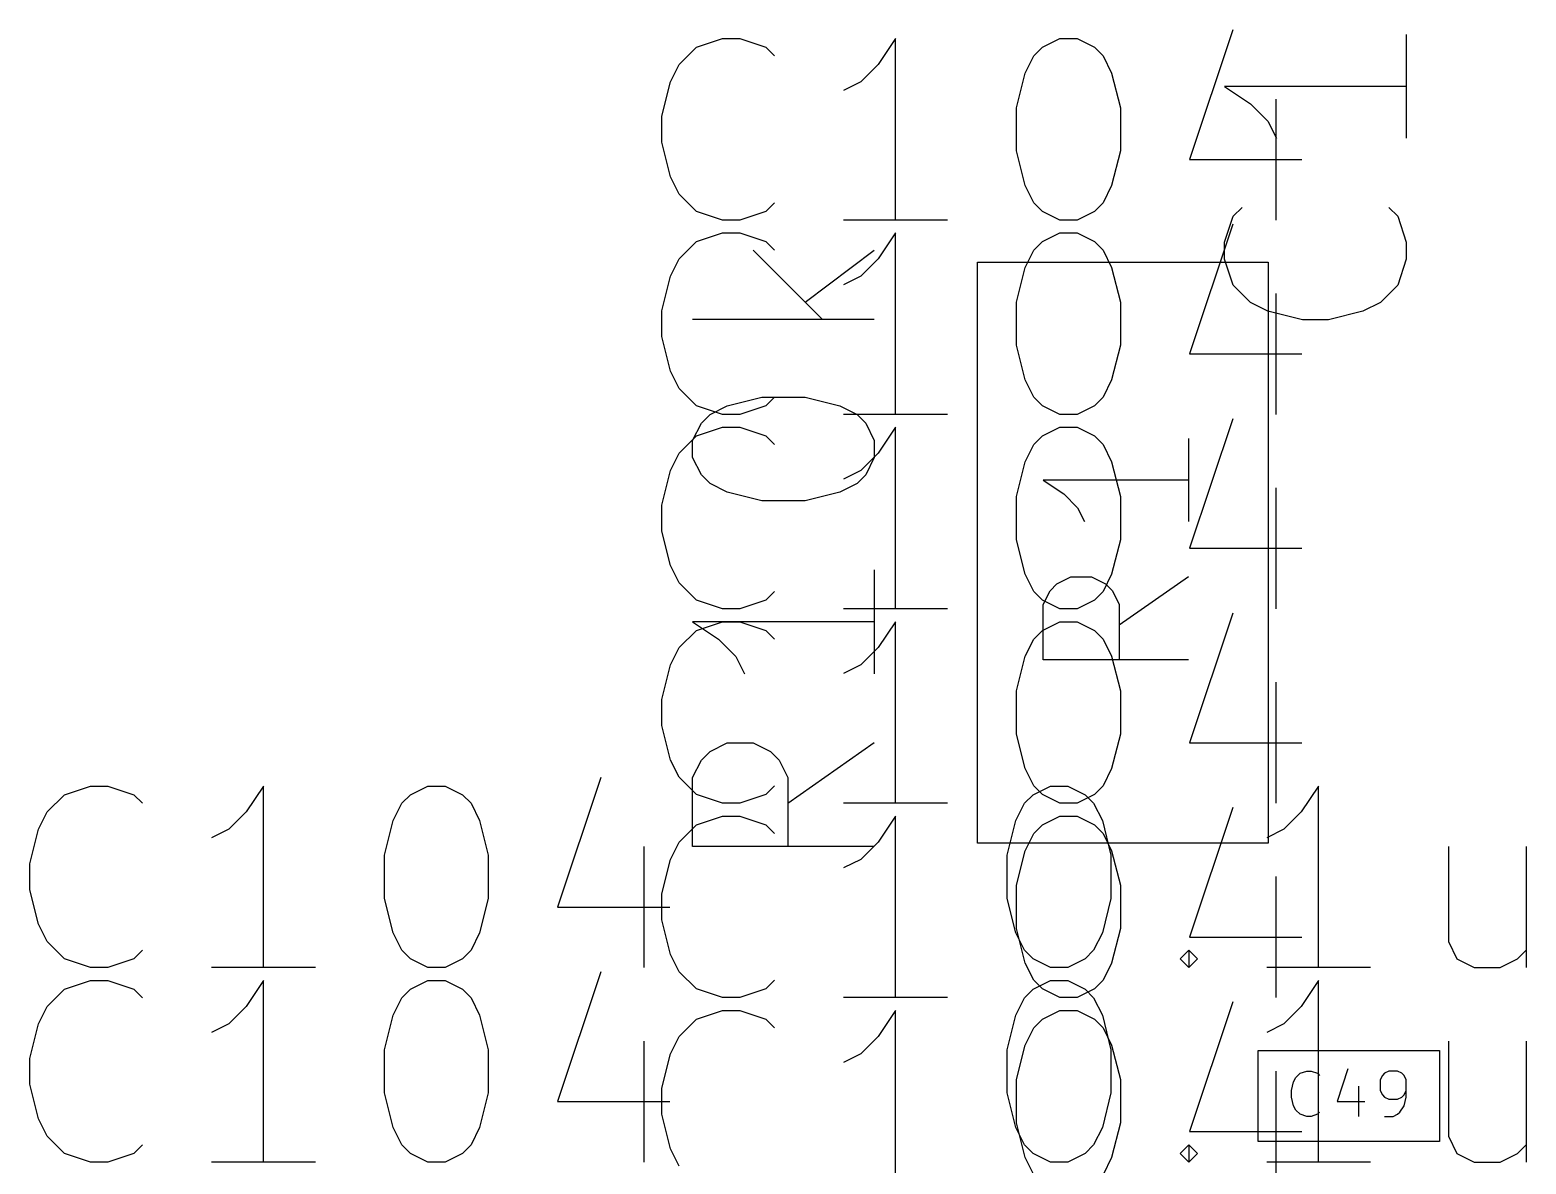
# Model space of a CAD drawing. Extents: x 34 to 373, y -124 to -1.
# Drawn here: x 309.55 to 317.79, y -60.07 to -53.82 of the extents above; entities that cross this region are included whole.
import ezdxf

# ---------------------------------------------------------------- set-up
doc = ezdxf.new("R2010")
doc.units = 0
doc.layers.add('BLACK', color=7, linetype='CONTINUOUS')

msp = doc.modelspace()

# ---------------------------------------------------------------- linework, layer by layer
at = {"layer": 'BLACK', "linetype": 'CONTINUOUS'}
for p, q in [((313.224, -53.9183), (313.366, -53.8707)), ((313.366, -53.8707), (313.462, -53.8707)), ((313.462, -53.8707), (313.605, -53.9183)), ((314.319, -53.8707), (314.224, -54.0135)), ((314.319, -54.8707), (314.319, -53.8707)), ((315.128, -53.9183), (315.224, -53.8707)), ((315.224, -53.8707), (315.319, -53.8707)), ((315.319, -53.8707), (315.414, -53.9183)), ((316.176, -53.8231), (315.938, -54.5373)), ((317.131, -53.8489), (317.131, -54.4203)), ((313.128, -54.0135), (313.224, -53.9183)), ((313.605, -53.9183), (313.652, -53.9659)), ((315.081, -53.9659), (315.128, -53.9183)), ((315.414, -53.9183), (315.462, -53.9659)), ((313.081, -54.1088), (313.128, -54.0135)), ((314.224, -54.0135), (314.128, -54.1088)), ((315.033, -54.0612), (315.081, -53.9659)), ((315.462, -53.9659), (315.509, -54.0612)), ((313.033, -54.2993), (313.081, -54.1088)), ((314.128, -54.1088), (314.033, -54.1564)), ((314.985, -54.2516), (315.033, -54.0612)), ((315.509, -54.0612), (315.557, -54.2516)), ((317.131, -54.1346), (316.131, -54.1346)), ((316.131, -54.1346), (316.274, -54.2298)), ((316.414, -54.204), (316.414, -54.8707)), ((314.985, -54.4897), (314.985, -54.2516)), ((315.557, -54.2516), (315.557, -54.4897)), ((316.274, -54.2298), (316.369, -54.3251)), ((313.033, -54.4421), (313.033, -54.2993)), ((316.369, -54.3251), (316.417, -54.4203)), ((313.081, -54.6326), (313.033, -54.4421)), ((315.033, -54.6802), (314.985, -54.4897)), ((315.557, -54.4897), (315.509, -54.6802)), ((315.938, -54.5373), (316.557, -54.5373)), ((313.128, -54.7278), (313.081, -54.6326)), ((315.081, -54.7754), (315.033, -54.6802)), ((315.509, -54.6802), (315.462, -54.7754)), ((313.224, -54.8231), (313.128, -54.7278)), ((313.652, -54.7754), (313.605, -54.8231)), ((315.128, -54.8231), (315.081, -54.7754)), ((315.462, -54.7754), (315.414, -54.8231)), ((313.366, -54.8707), (313.224, -54.8231)), ((313.605, -54.8231), (313.462, -54.8707)), ((315.224, -54.8707), (315.128, -54.8231)), ((315.414, -54.8231), (315.319, -54.8707)), ((316.131, -54.9917), (316.179, -54.8489)), ((316.179, -54.8489), (316.227, -54.8013)), ((317.036, -54.8013), (317.084, -54.8489)), ((317.084, -54.8489), (317.131, -54.9917)), ((313.224, -54.9894), (313.366, -54.9418)), ((313.462, -54.8707), (313.366, -54.8707)), ((313.366, -54.9418), (313.462, -54.9418)), ((313.462, -54.9418), (313.605, -54.9894)), ((314.605, -54.8707), (314.033, -54.8707)), ((314.319, -54.9418), (314.224, -55.0846)), ((314.319, -55.9418), (314.319, -54.9418)), ((315.128, -54.9894), (315.224, -54.9418)), ((315.319, -54.8707), (315.224, -54.8707)), ((315.224, -54.9418), (315.319, -54.9418)), ((315.319, -54.9418), (315.414, -54.9894)), ((316.176, -54.8942), (315.938, -55.6084)), ((313.128, -55.0846), (313.224, -54.9894)), ((313.605, -54.9894), (313.652, -55.037)), ((315.081, -55.037), (315.128, -54.9894)), ((315.414, -54.9894), (315.462, -55.037)), ((316.131, -55.087), (316.131, -54.9917)), ((317.131, -54.9917), (317.131, -55.087)), ((313.081, -55.1799), (313.128, -55.0846)), ((313.536, -55.0368), (313.917, -55.4178)), ((313.821, -55.3225), (314.202, -55.0368)), ((314.224, -55.0846), (314.128, -55.1799)), ((314.77, -58.3035), (314.77, -55.1035)), ((314.77, -55.1035), (316.37, -55.1035)), ((315.033, -55.1323), (315.081, -55.037)), ((315.462, -55.037), (315.509, -55.1323)), ((316.179, -55.2298), (316.131, -55.087)), ((316.37, -55.1035), (316.37, -58.3035)), ((317.131, -55.087), (317.084, -55.2298)), ((313.033, -55.3704), (313.081, -55.1799)), ((314.128, -55.1799), (314.033, -55.2275)), ((314.985, -55.3227), (315.033, -55.1323)), ((315.509, -55.1323), (315.557, -55.3227)), ((316.274, -55.3251), (316.179, -55.2298)), ((316.414, -55.2751), (316.414, -55.9418)), ((317.084, -55.2298), (316.989, -55.3251)), ((314.985, -55.5608), (314.985, -55.3227)), ((315.557, -55.3227), (315.557, -55.5608)), ((316.369, -55.3727), (316.274, -55.3251)), ((316.989, -55.3251), (316.893, -55.3727)), ((313.033, -55.5132), (313.033, -55.3704)), ((314.202, -55.4178), (313.202, -55.4178)), ((316.56, -55.4203), (316.369, -55.3727)), ((316.703, -55.4203), (316.56, -55.4203)), ((316.893, -55.3727), (316.703, -55.4203)), ((313.081, -55.7037), (313.033, -55.5132)), ((315.033, -55.7513), (314.985, -55.5608)), ((315.557, -55.5608), (315.509, -55.7513)), ((315.938, -55.6084), (316.557, -55.6084)), ((313.128, -55.7989), (313.081, -55.7037)), ((315.081, -55.8465), (315.033, -55.7513)), ((315.509, -55.7513), (315.462, -55.8465)), ((313.224, -55.8942), (313.128, -55.7989)), ((313.393, -55.894), (313.583, -55.8464)), ((313.583, -55.8464), (313.821, -55.8464)), ((313.652, -55.8465), (313.605, -55.8942)), ((313.821, -55.8464), (314.012, -55.894)), ((315.128, -55.8942), (315.081, -55.8465)), ((315.462, -55.8465), (315.414, -55.8942)), ((313.366, -55.9418), (313.224, -55.8942)), ((313.298, -55.9416), (313.393, -55.894)), ((313.605, -55.8942), (313.462, -55.9418)), ((314.012, -55.894), (314.107, -55.9416)), ((315.224, -55.9418), (315.128, -55.8942)), ((315.414, -55.8942), (315.319, -55.9418)), ((313.202, -56.0845), (313.25, -55.9892)), ((313.224, -56.0604), (313.366, -56.0128)), ((313.25, -55.9892), (313.298, -55.9416)), ((313.462, -55.9418), (313.366, -55.9418)), ((313.366, -56.0128), (313.462, -56.0128)), ((313.462, -56.0128), (313.605, -56.0604)), ((314.605, -55.9418), (314.033, -55.9418)), ((314.107, -55.9416), (314.155, -55.9892)), ((314.155, -55.9892), (314.202, -56.0845)), ((314.319, -56.0128), (314.224, -56.1556)), ((314.319, -57.0128), (314.319, -56.0128)), ((315.128, -56.0604), (315.224, -56.0128)), ((315.319, -55.9418), (315.224, -55.9418)), ((315.224, -56.0128), (315.319, -56.0128)), ((315.319, -56.0128), (315.414, -56.0604)), ((316.176, -55.9652), (315.938, -56.6794)), ((313.128, -56.1556), (313.224, -56.0604)), ((313.202, -56.1797), (313.202, -56.0845)), ((313.605, -56.0604), (313.652, -56.108)), ((314.202, -56.0845), (314.202, -56.1797)), ((315.081, -56.108), (315.128, -56.0604)), ((315.414, -56.0604), (315.462, -56.108)), ((315.932, -56.0749), (315.932, -56.5321)), ((313.081, -56.2509), (313.128, -56.1556)), ((313.25, -56.2749), (313.202, -56.1797)), ((314.224, -56.1556), (314.128, -56.2509)), ((314.202, -56.1797), (314.155, -56.2749)), ((315.033, -56.2033), (315.081, -56.108)), ((315.462, -56.108), (315.509, -56.2033)), ((313.033, -56.4414), (313.081, -56.2509)), ((314.128, -56.2509), (314.033, -56.2985)), ((314.985, -56.3937), (315.033, -56.2033)), ((315.509, -56.2033), (315.557, -56.3937)), ((313.298, -56.3225), (313.25, -56.2749)), ((313.393, -56.3702), (313.298, -56.3225)), ((314.107, -56.3225), (314.012, -56.3702)), ((314.155, -56.2749), (314.107, -56.3225)), ((315.932, -56.3035), (315.132, -56.3035)), ((315.132, -56.3035), (315.246, -56.3797)), ((316.414, -56.3461), (316.414, -57.0128)), ((313.583, -56.4178), (313.393, -56.3702)), ((313.821, -56.4178), (313.583, -56.4178)), ((314.012, -56.3702), (313.821, -56.4178)), ((314.985, -56.6318), (314.985, -56.3937)), ((315.246, -56.3797), (315.322, -56.4559)), ((315.557, -56.3937), (315.557, -56.6318)), ((313.033, -56.5842), (313.033, -56.4414)), ((315.322, -56.4559), (315.36, -56.5321)), ((313.081, -56.7747), (313.033, -56.5842)), ((315.033, -56.8223), (314.985, -56.6318)), ((315.557, -56.6318), (315.509, -56.8223)), ((315.938, -56.6794), (316.557, -56.6794)), ((313.128, -56.8699), (313.081, -56.7747)), ((314.202, -56.7987), (314.202, -57.3702)), ((315.081, -56.9175), (315.033, -56.8223)), ((315.208, -56.8749), (315.284, -56.8368)), ((315.284, -56.8368), (315.399, -56.8368)), ((315.399, -56.8368), (315.475, -56.8749)), ((315.509, -56.8223), (315.462, -56.9175)), ((315.932, -56.8368), (315.551, -57.1035)), ((313.224, -56.9652), (313.128, -56.8699)), ((313.652, -56.9175), (313.605, -56.9652)), ((315.128, -56.9652), (315.081, -56.9175)), ((315.132, -56.9892), (315.17, -56.913)), ((315.17, -56.913), (315.208, -56.8749)), ((315.462, -56.9175), (315.414, -56.9652)), ((315.475, -56.8749), (315.513, -56.913)), ((315.513, -56.913), (315.551, -56.9892)), ((313.366, -57.0128), (313.224, -56.9652)), ((313.605, -56.9652), (313.462, -57.0128)), ((315.224, -57.0128), (315.128, -56.9652)), ((315.132, -57.294), (315.132, -56.9892)), ((315.414, -56.9652), (315.319, -57.0128)), ((315.551, -56.9892), (315.551, -57.294)), ((314.202, -57.0845), (313.202, -57.0845)), ((313.202, -57.0845), (313.345, -57.1797)), ((313.224, -57.1315), (313.366, -57.0839)), ((313.462, -57.0128), (313.366, -57.0128)), ((313.366, -57.0839), (313.462, -57.0839)), ((313.462, -57.0839), (313.605, -57.1315)), ((314.605, -57.0128), (314.033, -57.0128)), ((314.319, -57.0839), (314.224, -57.2267)), ((314.319, -58.0839), (314.319, -57.0839)), ((315.128, -57.1315), (315.224, -57.0839)), ((315.319, -57.0128), (315.224, -57.0128)), ((315.224, -57.0839), (315.319, -57.0839)), ((315.319, -57.0839), (315.414, -57.1315)), ((316.176, -57.0363), (315.938, -57.7505)), ((313.128, -57.2267), (313.224, -57.1315)), ((313.605, -57.1315), (313.652, -57.1791)), ((315.081, -57.1791), (315.128, -57.1315)), ((315.414, -57.1315), (315.462, -57.1791)), ((313.081, -57.322), (313.128, -57.2267)), ((313.345, -57.1797), (313.44, -57.2749)), ((314.224, -57.2267), (314.128, -57.322)), ((315.033, -57.2744), (315.081, -57.1791)), ((315.462, -57.1791), (315.509, -57.2744)), ((313.033, -57.5125), (313.081, -57.322)), ((313.44, -57.2749), (313.488, -57.3702)), ((314.128, -57.322), (314.033, -57.3696)), ((314.985, -57.4648), (315.033, -57.2744)), ((315.932, -57.294), (315.132, -57.294)), ((315.509, -57.2744), (315.557, -57.4648)), ((316.414, -57.4172), (316.414, -58.0839)), ((314.985, -57.7029), (314.985, -57.4648)), ((315.557, -57.4648), (315.557, -57.7029)), ((313.033, -57.6553), (313.033, -57.5125)), ((313.081, -57.8458), (313.033, -57.6553)), ((315.033, -57.8934), (314.985, -57.7029)), ((315.557, -57.7029), (315.509, -57.8934)), ((313.25, -57.8464), (313.298, -57.7987)), ((313.298, -57.7987), (313.393, -57.7511)), ((313.393, -57.7511), (313.536, -57.7511)), ((313.536, -57.7511), (313.631, -57.7987)), ((313.631, -57.7987), (313.679, -57.8464)), ((314.202, -57.7511), (313.726, -58.0845)), ((315.938, -57.7505), (316.557, -57.7505)), ((313.128, -57.941), (313.081, -57.8458)), ((313.202, -57.9416), (313.25, -57.8464)), ((313.679, -57.8464), (313.726, -57.9416)), ((315.081, -57.9886), (315.033, -57.8934)), ((315.509, -57.8934), (315.462, -57.9886)), ((309.744, -58.0368), (309.886, -57.9892)), ((309.886, -57.9892), (309.982, -57.9892)), ((309.982, -57.9892), (310.125, -58.0368)), ((310.839, -57.9892), (310.744, -58.132)), ((310.839, -58.9892), (310.839, -57.9892)), ((311.648, -58.0368), (311.744, -57.9892)), ((311.744, -57.9892), (311.839, -57.9892)), ((311.839, -57.9892), (311.934, -58.0368)), ((312.696, -57.9416), (312.458, -58.6558)), ((313.224, -58.0363), (313.128, -57.941)), ((313.202, -58.3225), (313.202, -57.9416)), ((313.652, -57.9886), (313.605, -58.0363)), ((313.726, -57.9416), (313.726, -58.3225)), ((315.077, -58.0368), (315.172, -57.9892)), ((315.128, -58.0363), (315.081, -57.9886)), ((315.172, -57.9892), (315.267, -57.9892)), ((315.267, -57.9892), (315.363, -58.0368)), ((315.462, -57.9886), (315.414, -58.0363)), ((316.648, -57.9892), (316.553, -58.132)), ((316.648, -58.9892), (316.648, -57.9892)), ((309.648, -58.132), (309.744, -58.0368)), ((310.125, -58.0368), (310.172, -58.0844)), ((311.601, -58.0844), (311.648, -58.0368)), ((311.934, -58.0368), (311.982, -58.0844)), ((313.366, -58.0839), (313.224, -58.0363)), ((313.605, -58.0363), (313.462, -58.0839)), ((315.029, -58.0844), (315.077, -58.0368)), ((315.224, -58.0839), (315.128, -58.0363)), ((315.414, -58.0363), (315.319, -58.0839)), ((315.363, -58.0368), (315.41, -58.0844)), ((309.601, -58.2273), (309.648, -58.132)), ((310.744, -58.132), (310.648, -58.2273)), ((311.553, -58.1797), (311.601, -58.0844)), ((311.982, -58.0844), (312.029, -58.1797)), ((313.224, -58.2026), (313.366, -58.155)), ((313.462, -58.0839), (313.366, -58.0839)), ((313.366, -58.155), (313.462, -58.155)), ((313.462, -58.155), (313.605, -58.2026)), ((314.605, -58.0839), (314.033, -58.0839)), ((314.319, -58.155), (314.224, -58.2978)), ((314.319, -59.155), (314.319, -58.155)), ((314.982, -58.1797), (315.029, -58.0844)), ((315.128, -58.2026), (315.224, -58.155)), ((315.319, -58.0839), (315.224, -58.0839)), ((315.224, -58.155), (315.319, -58.155)), ((315.319, -58.155), (315.414, -58.2026)), ((315.41, -58.0844), (315.458, -58.1797)), ((316.176, -58.1074), (315.938, -58.8216)), ((316.553, -58.132), (316.458, -58.2273)), ((309.553, -58.4178), (309.601, -58.2273)), ((310.648, -58.2273), (310.553, -58.2749)), ((311.505, -58.3701), (311.553, -58.1797)), ((312.029, -58.1797), (312.077, -58.3701)), ((313.128, -58.2978), (313.224, -58.2026)), ((313.605, -58.2026), (313.652, -58.2502)), ((314.934, -58.3701), (314.982, -58.1797)), ((315.081, -58.2502), (315.128, -58.2026)), ((315.414, -58.2026), (315.462, -58.2502)), ((315.458, -58.1797), (315.505, -58.3701)), ((316.458, -58.2273), (316.363, -58.2749)), ((312.934, -58.3225), (312.934, -58.9892)), ((313.081, -58.3931), (313.128, -58.2978)), ((314.202, -58.3225), (313.202, -58.3225)), ((314.224, -58.2978), (314.128, -58.3931)), ((316.37, -58.3035), (314.77, -58.3035)), ((315.033, -58.3455), (315.081, -58.2502)), ((315.462, -58.2502), (315.509, -58.3455)), ((317.363, -58.3225), (317.363, -58.8463)), ((317.791, -58.3225), (317.791, -58.9892)), ((311.505, -58.6082), (311.505, -58.3701)), ((312.077, -58.3701), (312.077, -58.6082)), ((313.033, -58.5836), (313.081, -58.3931)), ((314.128, -58.3931), (314.033, -58.4407)), ((314.934, -58.6082), (314.934, -58.3701)), ((314.985, -58.5359), (315.033, -58.3455)), ((315.505, -58.3701), (315.505, -58.6082)), ((315.509, -58.3455), (315.557, -58.5359)), ((309.553, -58.5606), (309.553, -58.4178)), ((316.414, -58.4883), (316.414, -59.155)), ((309.601, -58.7511), (309.553, -58.5606)), ((314.985, -58.774), (314.985, -58.5359)), ((315.557, -58.5359), (315.557, -58.774)), ((311.553, -58.7987), (311.505, -58.6082)), ((312.077, -58.6082), (312.029, -58.7987)), ((313.033, -58.7264), (313.033, -58.5836)), ((314.982, -58.7987), (314.934, -58.6082)), ((315.505, -58.6082), (315.458, -58.7987)), ((312.458, -58.6558), (313.077, -58.6558)), ((313.081, -58.9169), (313.033, -58.7264)), ((309.648, -58.8463), (309.601, -58.7511)), ((311.601, -58.8939), (311.553, -58.7987)), ((312.029, -58.7987), (311.982, -58.8939)), ((315.029, -58.8939), (314.982, -58.7987)), ((315.033, -58.9645), (314.985, -58.774)), ((315.458, -58.7987), (315.41, -58.8939)), ((315.557, -58.774), (315.509, -58.9645)), ((309.744, -58.9416), (309.648, -58.8463)), ((310.172, -58.8939), (310.125, -58.9416)), ((311.648, -58.9416), (311.601, -58.8939)), ((311.982, -58.8939), (311.934, -58.9416)), ((315.077, -58.9416), (315.029, -58.8939)), ((315.41, -58.8939), (315.363, -58.9416)), ((315.886, -58.9416), (315.934, -58.8939)), ((315.934, -58.8939), (315.982, -58.9416)), ((315.934, -58.8939), (315.934, -58.9892)), ((315.938, -58.8216), (316.557, -58.8216)), ((317.363, -58.8463), (317.41, -58.9416)), ((317.744, -58.9416), (317.791, -58.8939)), ((309.886, -58.9892), (309.744, -58.9416)), ((310.125, -58.9416), (309.982, -58.9892)), ((311.744, -58.9892), (311.648, -58.9416)), ((311.934, -58.9416), (311.839, -58.9892)), ((313.128, -59.0121), (313.081, -58.9169)), ((315.081, -59.0597), (315.033, -58.9645)), ((315.172, -58.9892), (315.077, -58.9416)), ((315.363, -58.9416), (315.267, -58.9892)), ((315.509, -58.9645), (315.462, -59.0597)), ((315.934, -58.9892), (315.886, -58.9416)), ((315.982, -58.9416), (315.934, -58.9892)), ((317.41, -58.9416), (317.505, -58.9892)), ((317.648, -58.9892), (317.744, -58.9416)), ((309.744, -59.1088), (309.886, -59.0612)), ((309.982, -58.9892), (309.886, -58.9892)), ((309.886, -59.0612), (309.982, -59.0612)), ((309.982, -59.0612), (310.125, -59.1088)), ((311.125, -58.9892), (310.553, -58.9892)), ((310.839, -59.0612), (310.744, -59.204)), ((310.839, -60.0612), (310.839, -59.0612)), ((311.648, -59.1088), (311.744, -59.0612)), ((311.839, -58.9892), (311.744, -58.9892)), ((311.744, -59.0612), (311.839, -59.0612)), ((311.839, -59.0612), (311.934, -59.1088)), ((312.696, -59.0136), (312.458, -59.7278)), ((313.224, -59.1074), (313.128, -59.0121)), ((313.652, -59.0597), (313.605, -59.1074)), ((315.077, -59.1088), (315.172, -59.0612)), ((315.128, -59.1074), (315.081, -59.0597)), ((315.267, -58.9892), (315.172, -58.9892)), ((315.172, -59.0612), (315.267, -59.0612)), ((315.267, -59.0612), (315.363, -59.1088)), ((315.462, -59.0597), (315.414, -59.1074)), ((316.934, -58.9892), (316.363, -58.9892)), ((316.648, -59.0612), (316.553, -59.204)), ((316.648, -60.0612), (316.648, -59.0612)), ((317.505, -58.9892), (317.648, -58.9892)), ((309.648, -59.204), (309.744, -59.1088)), ((310.125, -59.1088), (310.172, -59.1564)), ((311.601, -59.1564), (311.648, -59.1088)), ((311.934, -59.1088), (311.982, -59.1564)), ((313.366, -59.155), (313.224, -59.1074)), ((313.605, -59.1074), (313.462, -59.155)), ((315.029, -59.1564), (315.077, -59.1088)), ((315.224, -59.155), (315.128, -59.1074)), ((315.414, -59.1074), (315.319, -59.155)), ((315.363, -59.1088), (315.41, -59.1564)), ((309.601, -59.2993), (309.648, -59.204)), ((310.744, -59.204), (310.648, -59.2993)), ((311.553, -59.2517), (311.601, -59.1564)), ((311.982, -59.1564), (312.029, -59.2517)), ((313.224, -59.2737), (313.366, -59.2261)), ((313.462, -59.155), (313.366, -59.155)), ((313.366, -59.2261), (313.462, -59.2261)), ((313.462, -59.2261), (313.605, -59.2737)), ((314.605, -59.155), (314.033, -59.155)), ((314.319, -59.2261), (314.224, -59.3689)), ((314.319, -60.2261), (314.319, -59.2261)), ((314.982, -59.2517), (315.029, -59.1564)), ((315.128, -59.2737), (315.224, -59.2261)), ((315.319, -59.155), (315.224, -59.155)), ((315.224, -59.2261), (315.319, -59.2261)), ((315.319, -59.2261), (315.414, -59.2737)), ((315.41, -59.1564), (315.458, -59.2517)), ((316.176, -59.1785), (315.938, -59.8927)), ((316.553, -59.204), (316.458, -59.2993)), ((309.553, -59.4898), (309.601, -59.2993)), ((310.648, -59.2993), (310.553, -59.3469)), ((311.505, -59.4421), (311.553, -59.2517)), ((312.029, -59.2517), (312.077, -59.4421)), ((313.128, -59.3689), (313.224, -59.2737)), ((313.605, -59.2737), (313.652, -59.3213)), ((314.934, -59.4421), (314.982, -59.2517)), ((315.081, -59.3213), (315.128, -59.2737)), ((315.414, -59.2737), (315.462, -59.3213)), ((315.458, -59.2517), (315.505, -59.4421)), ((316.458, -59.2993), (316.363, -59.3469)), ((312.934, -59.3945), (312.934, -60.0612)), ((313.081, -59.4642), (313.128, -59.3689)), ((314.224, -59.3689), (314.128, -59.4642)), ((315.033, -59.4166), (315.081, -59.3213)), ((315.462, -59.3213), (315.509, -59.4166)), ((317.363, -59.3945), (317.363, -59.9183)), ((317.791, -59.3945), (317.791, -60.0612)), ((311.505, -59.6802), (311.505, -59.4421)), ((312.077, -59.4421), (312.077, -59.6802)), ((313.033, -59.6547), (313.081, -59.4642)), ((314.128, -59.4642), (314.033, -59.5118)), ((314.934, -59.6802), (314.934, -59.4421)), ((314.985, -59.607), (315.033, -59.4166)), ((315.505, -59.4421), (315.505, -59.6802)), ((315.509, -59.4166), (315.557, -59.607)), ((316.315, -59.4468), (317.315, -59.4468)), ((316.315, -59.9468), (316.315, -59.4468)), ((317.315, -59.4468), (317.315, -59.9468)), ((309.553, -59.6326), (309.553, -59.4898)), ((316.414, -59.5594), (316.414, -60.2261)), ((316.547, -59.5718), (316.583, -59.5599)), ((316.583, -59.5599), (316.607, -59.5599)), ((316.607, -59.5599), (316.642, -59.5718)), ((316.809, -59.548), (316.75, -59.7266)), ((317.035, -59.5599), (317.011, -59.5718)), ((317.083, -59.5599), (317.035, -59.5599)), ((317.107, -59.5718), (317.083, -59.5599)), ((309.601, -59.8231), (309.553, -59.6326)), ((314.985, -59.8451), (314.985, -59.607)), ((315.557, -59.607), (315.557, -59.8451)), ((316.5, -59.667), (316.511, -59.6194)), ((316.511, -59.6194), (316.523, -59.5956)), ((316.523, -59.5956), (316.547, -59.5718)), ((316.642, -59.5718), (316.654, -59.5837)), ((317, -59.5837), (316.988, -59.6075)), ((316.988, -59.6075), (316.988, -59.667)), ((317.011, -59.5718), (317, -59.5837)), ((317.119, -59.5837), (317.107, -59.5718)), ((317.13, -59.6075), (317.119, -59.5837)), ((317.13, -59.7028), (317.13, -59.6075)), ((311.553, -59.8707), (311.505, -59.6802)), ((312.077, -59.6802), (312.029, -59.8707)), ((313.033, -59.7975), (313.033, -59.6547)), ((314.982, -59.8707), (314.934, -59.6802)), ((315.505, -59.6802), (315.458, -59.8707)), ((316.5, -59.7028), (316.5, -59.667)), ((316.511, -59.7504), (316.5, -59.7028)), ((316.869, -59.6432), (316.869, -59.8099)), ((316.988, -59.667), (317, -59.6908)), ((317, -59.6908), (317.011, -59.7028)), ((317.011, -59.7028), (317.035, -59.7147)), ((317.035, -59.7147), (317.083, -59.7147)), ((317.083, -59.7147), (317.107, -59.7028)), ((317.107, -59.7028), (317.119, -59.6908)), ((317.119, -59.6908), (317.13, -59.667)), ((317.119, -59.7504), (317.13, -59.7028)), ((312.458, -59.7278), (313.077, -59.7278)), ((313.081, -59.988), (313.033, -59.7975)), ((316.523, -59.7742), (316.511, -59.7504)), ((316.547, -59.798), (316.523, -59.7742)), ((316.583, -59.8099), (316.547, -59.798)), ((316.642, -59.798), (316.607, -59.8099)), ((316.654, -59.7861), (316.642, -59.798)), ((316.75, -59.7266), (316.904, -59.7266)), ((317.059, -59.8099), (317.083, -59.798)), ((317.083, -59.798), (317.095, -59.7861)), ((317.095, -59.7861), (317.119, -59.7504)), ((309.648, -59.9183), (309.601, -59.8231)), ((311.601, -59.9659), (311.553, -59.8707)), ((312.029, -59.8707), (311.982, -59.9659)), ((315.029, -59.9659), (314.982, -59.8707)), ((315.033, -60.0356), (314.985, -59.8451)), ((315.458, -59.8707), (315.41, -59.9659)), ((315.557, -59.8451), (315.509, -60.0356)), ((316.607, -59.8099), (316.583, -59.8099)), ((317.011, -59.8099), (317.059, -59.8099)), ((309.744, -60.0136), (309.648, -59.9183)), ((310.172, -59.9659), (310.125, -60.0136)), ((311.648, -60.0136), (311.601, -59.9659)), ((311.982, -59.9659), (311.934, -60.0136)), ((315.077, -60.0136), (315.029, -59.9659)), ((315.41, -59.9659), (315.363, -60.0136)), ((315.886, -60.0136), (315.934, -59.9659)), ((315.934, -59.9659), (315.982, -60.0136)), ((315.934, -59.9659), (315.934, -60.0612)), ((315.938, -59.8927), (316.557, -59.8927)), ((317.315, -59.9468), (316.315, -59.9468)), ((317.363, -59.9183), (317.41, -60.0136)), ((317.744, -60.0136), (317.791, -59.9659)), ((309.886, -60.0612), (309.744, -60.0136)), ((310.125, -60.0136), (309.982, -60.0612)), ((311.744, -60.0612), (311.648, -60.0136)), ((311.934, -60.0136), (311.839, -60.0612)), ((313.128, -60.0832), (313.081, -59.988)), ((315.081, -60.1308), (315.033, -60.0356)), ((315.172, -60.0612), (315.077, -60.0136)), ((315.363, -60.0136), (315.267, -60.0612)), ((315.509, -60.0356), (315.462, -60.1308)), ((315.934, -60.0612), (315.886, -60.0136)), ((315.982, -60.0136), (315.934, -60.0612)), ((317.41, -60.0136), (317.505, -60.0612)), ((317.648, -60.0612), (317.744, -60.0136)), ((309.982, -60.0612), (309.886, -60.0612)), ((311.125, -60.0612), (310.553, -60.0612)), ((311.839, -60.0612), (311.744, -60.0612)), ((315.267, -60.0612), (315.172, -60.0612)), ((316.934, -60.0612), (316.363, -60.0612)), ((317.505, -60.0612), (317.648, -60.0612))]:
    msp.add_line(p, q, dxfattribs=at)

doc.saveas('drawing.dxf')
